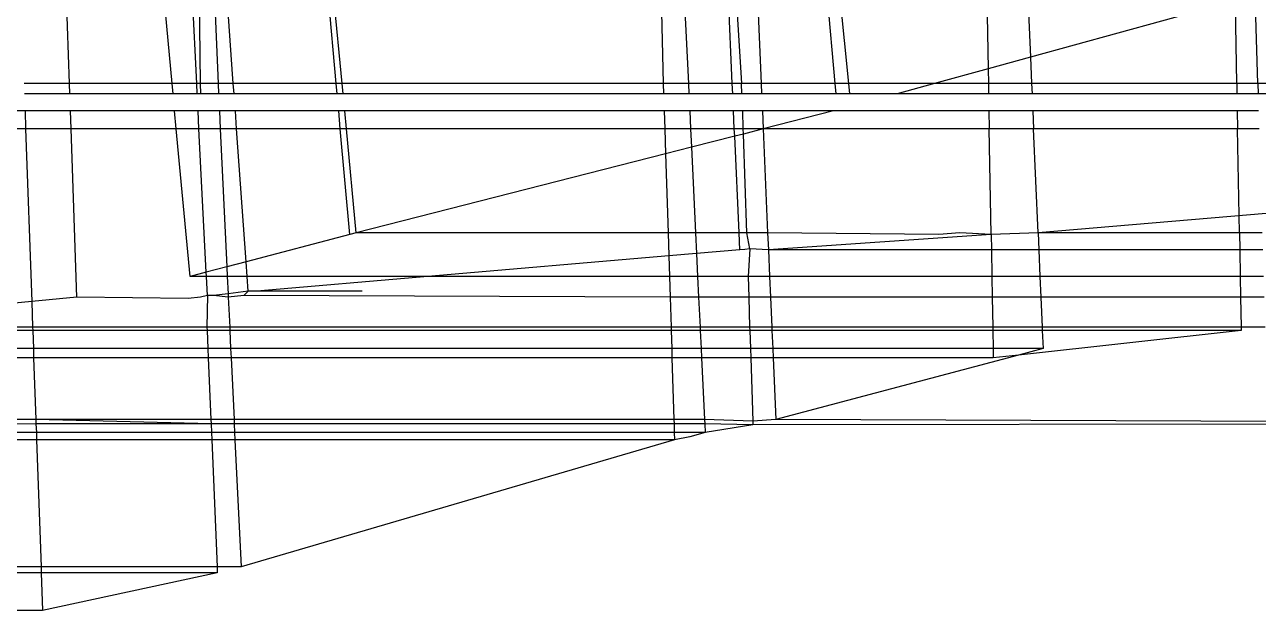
# Model space of a CAD drawing. Extents: x -24961 to 905641, y -154323 to 635957.
# Drawn here: x 437936.85 to 437947.3, y -143413.15 to -143408.18 of the extents above; entities that cross this region are included whole.
import ezdxf

# ---------------------------------------------------------------- set-up
doc = ezdxf.new("R2010")
doc.units = 0
doc.header["$LTSCALE"] = 1000
doc.header["$MEASUREMENT"] = 0

msp = doc.modelspace()

# ---------------------------------------------------------------- linework, layer by layer
for p, q in [((437944.987, -143407.258), (437945.01, -143408.557)), ((437945.316, -143407.258), (437945.368, -143408.459)), ((437937.232, -143408.682), (437937.205, -143407.896)), ((437938.101, -143408.682), (437938.027, -143407.896)), ((437938.309, -143408.682), (437938.269, -143407.896)), ((437938.33, -143407.896), (437938.337, -143408.682)), ((437938.458, -143407.896), (437938.49, -143408.682)), ((437938.619, -143408.682), (437938.562, -143407.896)), ((437939.49, -143408.682), (437939.419, -143407.896)), ((437939.54, -143408.682), (437939.466, -143407.896)), ((437942.24, -143407.896), (437942.259, -143408.682)), ((437942.435, -143407.896), (437942.473, -143408.682)), ((437942.844, -143408.682), (437942.808, -143407.896)), ((437942.873, -143407.896), (437942.921, -143408.682)), ((437943.054, -143407.896), (437943.089, -143408.682)), ((437943.716, -143408.682), (437943.646, -143407.896)), ((437943.83, -143408.682), (437943.753, -143407.896)), ((437946.847, -143408.051), (437945.368, -143408.459)), ((437947.115, -143408.682), (437947.104, -143408.025)), ((437947.293, -143408.682), (437947.273, -143408.025)), ((437945.368, -143408.459), (437945.01, -143408.557)), ((437945.368, -143408.459), (437945.378, -143408.682)), ((437945.01, -143408.557), (437944.557, -143408.682)), ((437945.01, -143408.557), (437945.013, -143408.682)), ((437937.232, -143408.682), (437936.847, -143408.682)), ((437937.235, -143408.769), (437937.232, -143408.682)), ((437938.101, -143408.682), (437937.232, -143408.682)), ((437938.109, -143408.769), (437938.101, -143408.682)), ((437938.309, -143408.682), (437938.101, -143408.682)), ((437938.313, -143408.769), (437938.309, -143408.682)), ((437938.337, -143408.682), (437938.309, -143408.682)), ((437938.337, -143408.682), (437938.34, -143408.769)), ((437938.49, -143408.682), (437938.337, -143408.682)), ((437938.49, -143408.682), (437938.494, -143408.769)), ((437938.619, -143408.682), (437938.49, -143408.682)), ((437938.625, -143408.769), (437938.619, -143408.682)), ((437939.49, -143408.682), (437938.619, -143408.682)), ((437939.498, -143408.769), (437939.49, -143408.682)), ((437939.54, -143408.682), (437939.49, -143408.682)), ((437939.548, -143408.769), (437939.54, -143408.682)), ((437942.259, -143408.682), (437939.54, -143408.682)), ((437942.259, -143408.682), (437942.262, -143408.769)), ((437942.473, -143408.682), (437942.259, -143408.682)), ((437942.473, -143408.682), (437942.477, -143408.769)), ((437942.844, -143408.682), (437942.473, -143408.682)), ((437942.848, -143408.769), (437942.844, -143408.682)), ((437942.921, -143408.682), (437942.844, -143408.682)), ((437942.925, -143408.769), (437942.921, -143408.682)), ((437943.089, -143408.682), (437942.921, -143408.682)), ((437943.089, -143408.682), (437943.092, -143408.769)), ((437943.716, -143408.682), (437943.089, -143408.682)), ((437943.724, -143408.769), (437943.716, -143408.682)), ((437943.83, -143408.682), (437943.716, -143408.682)), ((437943.838, -143408.769), (437943.83, -143408.682)), ((437944.557, -143408.682), (437943.83, -143408.682)), ((437944.557, -143408.682), (437944.24, -143408.769)), ((437945.013, -143408.682), (437944.557, -143408.682)), ((437945.013, -143408.682), (437945.014, -143408.769)), ((437945.378, -143408.682), (437945.013, -143408.682)), ((437945.378, -143408.682), (437945.382, -143408.769)), ((437947.115, -143408.682), (437945.378, -143408.682)), ((437947.115, -143408.682), (437947.117, -143408.769)), ((437947.293, -143408.682), (437947.115, -143408.682)), ((437947.293, -143408.682), (437947.296, -143408.769)), ((437956.449, -143408.682), (437947.293, -143408.682)), ((437937.235, -143408.769), (437936.85, -143408.769)), ((437938.109, -143408.769), (437937.235, -143408.769)), ((437938.313, -143408.769), (437938.109, -143408.769)), ((437938.34, -143408.769), (437938.313, -143408.769)), ((437938.494, -143408.769), (437938.34, -143408.769)), ((437938.625, -143408.769), (437938.494, -143408.769)), ((437939.498, -143408.769), (437938.625, -143408.769)), ((437939.548, -143408.769), (437939.498, -143408.769)), ((437942.262, -143408.769), (437939.548, -143408.769)), ((437942.477, -143408.769), (437942.262, -143408.769)), ((437942.848, -143408.769), (437942.477, -143408.769)), ((437942.925, -143408.769), (437942.848, -143408.769)), ((437943.092, -143408.769), (437942.925, -143408.769)), ((437943.724, -143408.769), (437943.092, -143408.769)), ((437943.838, -143408.769), (437943.724, -143408.769)), ((437944.24, -143408.769), (437943.838, -143408.769)), ((437945.014, -143408.769), (437944.24, -143408.769)), ((437945.382, -143408.769), (437945.014, -143408.769)), ((437947.117, -143408.769), (437945.382, -143408.769)), ((437947.296, -143408.769), (437947.117, -143408.769)), ((437956.451, -143408.769), (437947.296, -143408.769)), ((437936.855, -143408.915), (437936.472, -143408.915)), ((437937.24, -143408.915), (437936.855, -143408.915)), ((437936.855, -143408.915), (437936.86, -143409.065)), ((437937.246, -143409.065), (437937.24, -143408.915)), ((437938.122, -143408.915), (437937.24, -143408.915)), ((437938.136, -143409.065), (437938.122, -143408.915)), ((437938.32, -143408.915), (437938.122, -143408.915)), ((437938.328, -143409.065), (437938.32, -143408.915)), ((437938.501, -143408.915), (437938.32, -143408.915)), ((437938.636, -143408.915), (437938.501, -143408.915)), ((437938.501, -143408.915), (437938.508, -143409.065)), ((437938.646, -143409.065), (437938.636, -143408.915)), ((437939.511, -143408.915), (437938.636, -143408.915)), ((437939.525, -143409.065), (437939.511, -143408.915)), ((437939.562, -143408.915), (437939.511, -143408.915)), ((437939.576, -143409.065), (437939.562, -143408.915)), ((437942.267, -143408.915), (437939.562, -143408.915)), ((437942.484, -143408.915), (437942.267, -143408.915)), ((437942.267, -143408.915), (437942.272, -143409.065)), ((437942.854, -143408.915), (437942.484, -143408.915)), ((437942.484, -143408.915), (437942.491, -143409.065)), ((437942.861, -143409.065), (437942.854, -143408.915)), ((437942.932, -143408.915), (437942.854, -143408.915)), ((437942.937, -143409.065), (437942.932, -143408.915)), ((437943.099, -143408.915), (437942.932, -143408.915)), ((437943.702, -143408.915), (437943.099, -143408.915)), ((437943.099, -143408.915), (437943.105, -143409.067)), ((437943.702, -143408.915), (437943.105, -143409.067)), ((437945.017, -143408.915), (437943.702, -143408.915)), ((437945.388, -143408.915), (437945.017, -143408.915)), ((437945.017, -143408.915), (437945.02, -143409.065)), ((437947.12, -143408.915), (437945.388, -143408.915)), ((437945.388, -143408.915), (437945.395, -143409.065)), ((437947.12, -143408.915), (437947.122, -143409.065)), ((437947.3, -143408.915), (437947.12, -143408.915)), ((437936.86, -143409.065), (437936.473, -143409.065)), ((437937.246, -143409.065), (437936.86, -143409.065)), ((437936.86, -143409.065), (437936.912, -143410.53)), ((437937.295, -143410.492), (437937.246, -143409.065)), ((437938.136, -143409.065), (437937.246, -143409.065)), ((437938.254, -143410.318), (437938.136, -143409.065)), ((437938.328, -143409.065), (437938.136, -143409.065)), ((437938.39, -143410.282), (437938.328, -143409.065)), ((437938.508, -143409.065), (437938.328, -143409.065)), ((437938.646, -143409.065), (437938.508, -143409.065)), ((437938.508, -143409.065), (437938.563, -143410.236)), ((437938.727, -143410.193), (437938.646, -143409.065)), ((437939.525, -143409.065), (437938.646, -143409.065)), ((437939.606, -143409.961), (437939.525, -143409.065)), ((437939.576, -143409.065), (437939.525, -143409.065)), ((437939.658, -143409.947), (437939.576, -143409.065)), ((437942.272, -143409.065), (437939.576, -143409.065)), ((437942.491, -143409.065), (437942.272, -143409.065)), ((437942.272, -143409.065), (437942.278, -143409.278)), ((437942.861, -143409.065), (437942.491, -143409.065)), ((437942.491, -143409.065), (437942.498, -143409.222)), ((437942.864, -143409.129), (437942.498, -143409.222)), ((437942.864, -143409.129), (437942.861, -143409.065)), ((437942.937, -143409.065), (437942.861, -143409.065)), ((437942.939, -143409.11), (437942.864, -143409.129)), ((437942.902, -143409.947), (437942.864, -143409.129)), ((437942.939, -143409.11), (437942.937, -143409.065)), ((437943.105, -143409.067), (437942.937, -143409.065)), ((437943.105, -143409.067), (437942.939, -143409.11)), ((437942.966, -143409.947), (437942.939, -143409.11)), ((437945.02, -143409.065), (437943.105, -143409.067)), ((437943.105, -143409.067), (437943.143, -143409.947)), ((437945.395, -143409.065), (437945.02, -143409.065)), ((437945.036, -143409.961), (437945.02, -143409.065)), ((437947.122, -143409.065), (437945.395, -143409.065)), ((437945.433, -143409.947), (437945.395, -143409.065)), ((437947.305, -143409.065), (437947.122, -143409.065)), ((437947.138, -143409.947), (437947.122, -143409.065)), ((437942.498, -143409.222), (437942.278, -143409.278)), ((437942.498, -143409.222), (437942.533, -143409.947)), ((437942.278, -143409.278), (437939.658, -143409.947)), ((437942.278, -143409.278), (437942.3, -143409.947)), ((437952.108, -143409.379), (437945.433, -143409.947)), ((437939.606, -143409.961), (437938.727, -143410.193)), ((437939.658, -143409.947), (437939.606, -143409.961)), ((437942.3, -143409.947), (437939.658, -143409.947)), ((437942.533, -143409.947), (437942.3, -143409.947)), ((437942.3, -143409.947), (437942.306, -143410.143)), ((437942.902, -143409.947), (437942.533, -143409.947)), ((437942.533, -143409.947), (437942.541, -143410.123)), ((437942.908, -143410.091), (437942.902, -143409.947)), ((437942.966, -143409.947), (437942.902, -143409.947)), ((437942.992, -143410.084), (437942.966, -143409.947)), ((437943.143, -143409.947), (437942.966, -143409.947)), ((437944.593, -143409.961), (437943.143, -143409.947)), ((437943.143, -143409.947), (437943.15, -143410.091)), ((437945.036, -143409.961), (437943.15, -143410.091)), ((437944.77, -143409.947), (437944.593, -143409.961)), ((437945.036, -143409.961), (437944.77, -143409.947)), ((437945.433, -143409.947), (437945.036, -143409.961)), ((437945.036, -143409.961), (437945.038, -143410.091)), ((437947.138, -143409.947), (437945.433, -143409.947)), ((437945.433, -143409.947), (437945.44, -143410.091)), ((437947.138, -143409.947), (437947.141, -143410.091)), ((437947.331, -143409.947), (437947.138, -143409.947)), ((437942.908, -143410.091), (437942.541, -143410.123)), ((437942.95, -143410.088), (437942.908, -143410.091)), ((437942.992, -143410.084), (437942.95, -143410.088)), ((437942.992, -143410.084), (437942.978, -143410.318)), ((437943.15, -143410.091), (437942.992, -143410.084)), ((437945.038, -143410.091), (437943.15, -143410.091)), ((437943.15, -143410.091), (437943.16, -143410.318)), ((437945.44, -143410.091), (437945.038, -143410.091)), ((437945.038, -143410.091), (437945.042, -143410.318)), ((437947.141, -143410.091), (437945.44, -143410.091)), ((437945.44, -143410.091), (437945.449, -143410.318)), ((437947.141, -143410.091), (437947.145, -143410.318)), ((437947.336, -143410.091), (437947.141, -143410.091)), ((437938.727, -143410.193), (437938.563, -143410.236)), ((437938.737, -143410.318), (437938.727, -143410.193)), ((437942.306, -143410.143), (437940.266, -143410.318)), ((437942.541, -143410.123), (437942.306, -143410.143)), ((437942.306, -143410.143), (437942.311, -143410.318)), ((437942.541, -143410.123), (437942.55, -143410.318)), ((437938.39, -143410.282), (437938.254, -143410.318)), ((437938.563, -143410.236), (437938.39, -143410.282)), ((437938.392, -143410.318), (437938.39, -143410.282)), ((437938.563, -143410.236), (437938.567, -143410.318)), ((437938.392, -143410.318), (437938.254, -143410.318)), ((437938.4, -143410.479), (437938.392, -143410.318)), ((437938.567, -143410.318), (437938.392, -143410.318)), ((437938.737, -143410.318), (437938.567, -143410.318)), ((437938.567, -143410.318), (437938.574, -143410.464)), ((437938.745, -143410.443), (437938.737, -143410.318)), ((437940.266, -143410.318), (437938.737, -143410.318)), ((437940.266, -143410.318), (437938.817, -143410.443)), ((437942.311, -143410.318), (437940.266, -143410.318)), ((437942.55, -143410.318), (437942.311, -143410.318)), ((437942.311, -143410.318), (437942.317, -143410.492)), ((437942.978, -143410.318), (437942.55, -143410.318)), ((437942.55, -143410.318), (437942.559, -143410.492)), ((437942.978, -143410.318), (437942.983, -143410.492)), ((437943.16, -143410.318), (437942.978, -143410.318)), ((437943.16, -143410.318), (437943.167, -143410.492)), ((437945.042, -143410.318), (437943.16, -143410.318)), ((437945.042, -143410.318), (437945.045, -143410.492)), ((437945.449, -143410.318), (437945.042, -143410.318)), ((437945.449, -143410.318), (437945.457, -143410.492)), ((437947.145, -143410.318), (437945.449, -143410.318)), ((437947.145, -143410.318), (437947.148, -143410.492)), ((437947.343, -143410.318), (437947.145, -143410.318)), ((437937.295, -143410.492), (437936.912, -143410.53)), ((437938.237, -143410.505), (437937.295, -143410.492)), ((437938.342, -143410.492), (437938.237, -143410.505)), ((437938.4, -143410.479), (437938.342, -143410.492)), ((437938.4, -143410.479), (437938.396, -143410.746)), ((437938.451, -143410.479), (437938.4, -143410.479)), ((437938.574, -143410.464), (437938.451, -143410.479)), ((437938.576, -143410.492), (437938.451, -143410.479)), ((437938.745, -143410.443), (437938.574, -143410.464)), ((437938.574, -143410.464), (437938.576, -143410.492)), ((437938.709, -143410.479), (437938.576, -143410.492)), ((437938.576, -143410.492), (437938.588, -143410.746)), ((437938.745, -143410.443), (437938.709, -143410.479)), ((437942.317, -143410.492), (437938.709, -143410.479)), ((437938.817, -143410.443), (437938.745, -143410.443)), ((437939.709, -143410.443), (437938.817, -143410.443)), ((437942.559, -143410.492), (437942.317, -143410.492)), ((437942.317, -143410.492), (437942.325, -143410.746)), ((437942.983, -143410.492), (437942.559, -143410.492)), ((437942.559, -143410.492), (437942.571, -143410.746)), ((437943.167, -143410.492), (437942.983, -143410.492)), ((437942.983, -143410.492), (437942.991, -143410.746)), ((437943.167, -143410.492), (437943.178, -143410.746)), ((437945.045, -143410.492), (437943.167, -143410.492)), ((437945.045, -143410.492), (437945.05, -143410.746)), ((437945.457, -143410.492), (437945.045, -143410.492)), ((437945.457, -143410.492), (437945.468, -143410.746)), ((437947.148, -143410.492), (437945.457, -143410.492)), ((437947.148, -143410.492), (437947.152, -143410.746)), ((437947.348, -143410.492), (437947.148, -143410.492)), ((437936.912, -143410.53), (437936.479, -143410.572)), ((437936.912, -143410.53), (437936.919, -143410.746)), ((437936.919, -143410.746), (437936.48, -143410.746)), ((437936.92, -143410.776), (437936.48, -143410.776)), ((437938.396, -143410.746), (437936.919, -143410.746)), ((437936.919, -143410.746), (437936.92, -143410.776)), ((437938.398, -143410.776), (437936.92, -143410.776)), ((437936.92, -143410.776), (437936.926, -143410.927)), ((437938.588, -143410.746), (437938.396, -143410.746)), ((437938.396, -143410.746), (437938.398, -143410.776)), ((437938.589, -143410.776), (437938.398, -143410.776)), ((437938.398, -143410.776), (437938.404, -143410.927)), ((437942.325, -143410.746), (437938.588, -143410.746)), ((437938.588, -143410.746), (437938.589, -143410.776)), ((437942.326, -143410.776), (437938.589, -143410.776)), ((437938.589, -143410.776), (437938.596, -143410.927)), ((437942.325, -143410.746), (437942.326, -143410.776)), ((437942.571, -143410.746), (437942.325, -143410.746)), ((437942.326, -143410.776), (437942.331, -143410.927)), ((437942.572, -143410.776), (437942.326, -143410.776)), ((437942.571, -143410.746), (437942.572, -143410.776)), ((437942.991, -143410.746), (437942.571, -143410.746)), ((437942.572, -143410.776), (437942.579, -143410.927)), ((437942.992, -143410.776), (437942.572, -143410.776)), ((437942.991, -143410.746), (437942.992, -143410.776)), ((437943.178, -143410.746), (437942.991, -143410.746)), ((437942.992, -143410.776), (437942.997, -143410.927)), ((437943.18, -143410.776), (437942.992, -143410.776)), ((437943.178, -143410.746), (437943.18, -143410.776)), ((437945.05, -143410.746), (437943.178, -143410.746)), ((437943.18, -143410.776), (437943.186, -143410.927)), ((437945.05, -143410.776), (437943.18, -143410.776)), ((437945.05, -143410.746), (437945.05, -143410.776)), ((437945.468, -143410.746), (437945.05, -143410.746)), ((437945.05, -143410.776), (437945.053, -143410.927)), ((437945.469, -143410.776), (437945.05, -143410.776)), ((437947.153, -143410.776), (437945.266, -143410.983)), ((437945.468, -143410.746), (437945.469, -143410.776)), ((437947.152, -143410.746), (437945.468, -143410.746)), ((437945.469, -143410.776), (437945.476, -143410.927)), ((437947.153, -143410.776), (437945.469, -143410.776)), ((437947.152, -143410.746), (437947.153, -143410.776)), ((437947.356, -143410.746), (437947.152, -143410.746)), ((437936.926, -143410.927), (437936.481, -143410.927)), ((437936.926, -143410.927), (437936.928, -143411.006)), ((437938.404, -143410.927), (437936.926, -143410.927)), ((437938.404, -143410.927), (437938.407, -143411.006)), ((437938.596, -143410.927), (437938.404, -143410.927)), ((437938.596, -143410.927), (437938.6, -143411.006)), ((437942.331, -143410.927), (437938.596, -143410.927)), ((437942.331, -143410.927), (437942.333, -143411.006)), ((437942.579, -143410.927), (437942.331, -143410.927)), ((437942.579, -143410.927), (437942.583, -143411.006)), ((437942.997, -143410.927), (437942.579, -143410.927)), ((437942.997, -143410.927), (437943, -143411.006)), ((437943.186, -143410.927), (437942.997, -143410.927)), ((437943.186, -143410.927), (437943.19, -143411.006)), ((437945.053, -143410.927), (437943.186, -143410.927)), ((437945.053, -143410.927), (437945.054, -143411.006)), ((437945.476, -143410.927), (437945.053, -143410.927)), ((437945.476, -143410.927), (437945.266, -143410.983)), ((437936.928, -143411.006), (437936.481, -143411.006)), ((437936.928, -143411.006), (437936.947, -143411.529)), ((437938.407, -143411.006), (437936.928, -143411.006)), ((437938.407, -143411.006), (437938.429, -143411.529)), ((437938.6, -143411.006), (437938.407, -143411.006)), ((437938.6, -143411.006), (437938.625, -143411.529)), ((437942.333, -143411.006), (437938.6, -143411.006)), ((437942.333, -143411.006), (437942.35, -143411.529)), ((437942.583, -143411.006), (437942.333, -143411.006)), ((437942.583, -143411.006), (437942.608, -143411.529)), ((437943, -143411.006), (437942.583, -143411.006)), ((437943, -143411.006), (437943.017, -143411.545)), ((437943.19, -143411.006), (437943, -143411.006)), ((437943.19, -143411.006), (437943.212, -143411.529)), ((437945.054, -143411.006), (437943.19, -143411.006)), ((437945.266, -143410.983), (437943.212, -143411.529)), ((437945.266, -143410.983), (437945.054, -143411.006)), ((437936.947, -143411.529), (437936.483, -143411.529)), ((437936.948, -143411.566), (437936.483, -143411.574)), ((437938.429, -143411.529), (437936.947, -143411.529)), ((437936.947, -143411.529), (437936.948, -143411.566)), ((437938.431, -143411.566), (437936.947, -143411.529)), ((437936.948, -143411.566), (437936.951, -143411.64)), ((437938.431, -143411.566), (437936.948, -143411.566)), ((437938.429, -143411.529), (437938.431, -143411.566)), ((437938.625, -143411.529), (437938.429, -143411.529)), ((437938.431, -143411.566), (437938.434, -143411.64)), ((437938.627, -143411.566), (437938.431, -143411.566)), ((437938.625, -143411.529), (437938.627, -143411.566)), ((437942.35, -143411.529), (437938.625, -143411.529)), ((437938.627, -143411.566), (437938.63, -143411.64)), ((437942.351, -143411.566), (437938.627, -143411.566)), ((437942.35, -143411.529), (437942.351, -143411.566)), ((437942.608, -143411.529), (437942.35, -143411.529)), ((437942.351, -143411.566), (437942.353, -143411.64)), ((437942.61, -143411.566), (437942.351, -143411.566)), ((437942.608, -143411.529), (437942.61, -143411.566)), ((437943.017, -143411.545), (437942.608, -143411.529)), ((437942.61, -143411.566), (437942.613, -143411.64)), ((437943.018, -143411.574), (437942.61, -143411.566)), ((437943.212, -143411.529), (437943.017, -143411.545)), ((437943.017, -143411.545), (437943.018, -143411.574)), ((437952.146, -143411.566), (437943.018, -143411.574)), ((437952.146, -143411.566), (437943.212, -143411.529)), ((437936.951, -143411.64), (437936.484, -143411.64)), ((437936.951, -143411.64), (437936.953, -143411.702)), ((437938.434, -143411.64), (437936.951, -143411.64)), ((437938.434, -143411.64), (437938.436, -143411.702)), ((437938.63, -143411.64), (437938.434, -143411.64)), ((437938.63, -143411.64), (437938.633, -143411.702)), ((437942.353, -143411.64), (437938.63, -143411.64)), ((437942.353, -143411.64), (437942.355, -143411.702)), ((437942.613, -143411.64), (437942.353, -143411.64)), ((437942.613, -143411.64), (437942.484, -143411.677)), ((437943.018, -143411.574), (437942.613, -143411.64)), ((437936.953, -143411.702), (437936.484, -143411.702)), ((437936.953, -143411.702), (437936.991, -143412.779)), ((437938.436, -143411.702), (437936.953, -143411.702)), ((437938.436, -143411.702), (437938.481, -143412.779)), ((437938.633, -143411.702), (437938.436, -143411.702)), ((437938.633, -143411.702), (437938.684, -143412.779)), ((437942.355, -143411.702), (437938.633, -143411.702)), ((437942.355, -143411.702), (437938.684, -143412.779)), ((437942.484, -143411.677), (437942.355, -143411.702)), ((437936.991, -143412.779), (437936.488, -143412.779)), ((437936.991, -143412.779), (437936.992, -143412.829)), ((437938.481, -143412.779), (437936.991, -143412.779)), ((437938.481, -143412.779), (437938.483, -143412.829)), ((437938.684, -143412.779), (437938.481, -143412.779)), ((437936.992, -143412.829), (437936.489, -143412.829)), ((437936.992, -143412.829), (437937.004, -143413.147)), ((437938.483, -143412.829), (437936.992, -143412.829)), ((437938.483, -143412.829), (437937.004, -143413.147)), ((437937.004, -143413.147), (437936.49, -143413.147))]:
    msp.add_line(p, q)

doc.saveas('drawing.dxf')
